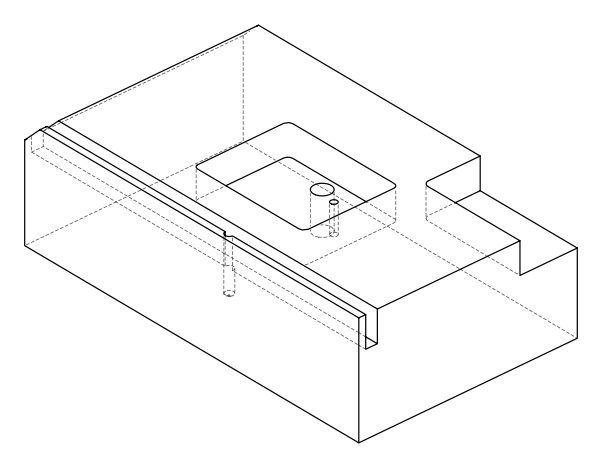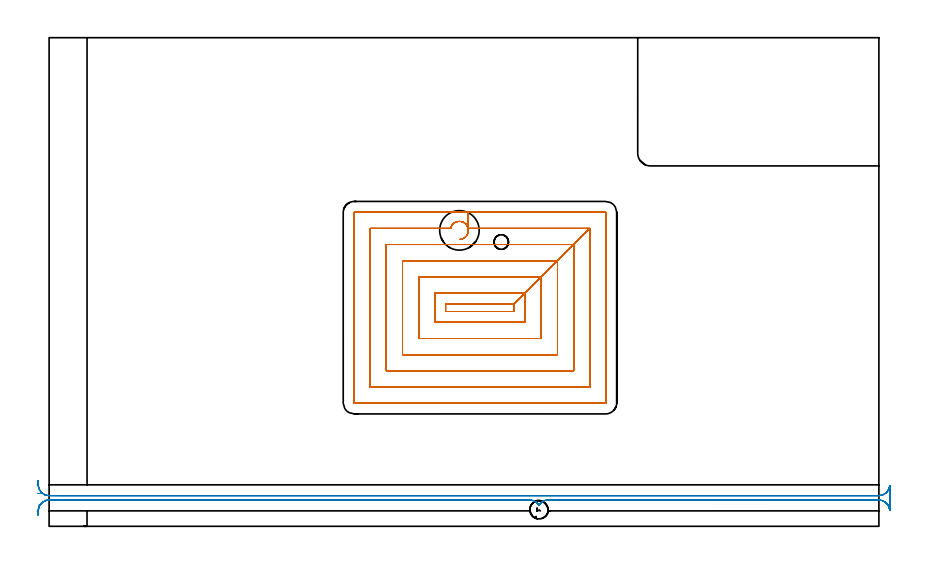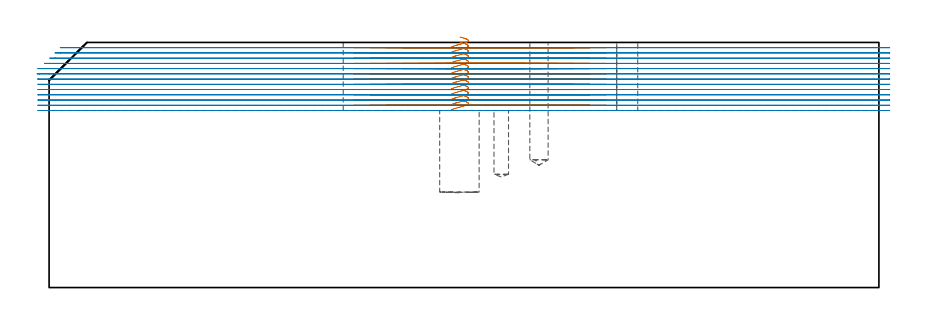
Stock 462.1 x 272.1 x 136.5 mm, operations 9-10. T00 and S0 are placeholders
(PLAN: 10 operations, 5 tool changes, 132.6 min)
(1 SPOT_DRILL | STEP1POCKET | NXT0321_9005460120000 | 0.03 min | 1 mm3)
(2 SPOT_DRILL_1 | STEP1POCKET_2 | NXT0321_9005460120000 | 0.04 min | 4153 mm3)
(3 DRILL_BLIND_HOLE_INTO_CENTER | STEP1POCKET | UGT0301_215 | 0.28 min | 5390 mm3)
(4 INDEXABLE_INSERT_DRILL_BLIND_HOLE_FROM_SOLID | STEP1POCKET_1 | NXT0302_015 | 0.2 min | 31671 mm3)
(5 DRILL_BLIND_HOLE_INTO_CENTER_1 | STEP1POCKET_2 | NXT0301_052 | 0.17 min | 1872 mm3)
(6 AREA_MILL | FG_CHAMFER_SURFACE | UGT0205_001 | 0.87 min | 3694 mm3)
(7 AREA_MILL_1 | FG_CHAMFER_SURFACE_1 | UGT0205_001 | 16.23 min | 56532 mm3)
(8 MILL_CORNER_NOTCH_RECTANGULAR | CORNER_NOTCH_RECTANGULAR | NXT0201_011 | Follow Part, ap 3, ae 75% | 33.95 min | 363038 mm3)
(9 MILL_RECTANGULAR_POCKET | POCKET_RECTANGULAR_STRAIGHT | NXT0201_011 | Follow Part, ap 3, ae 75% | 55.37 min | 663159 mm3)
(10 MILL_RECTANGULAR_SLOT | SLOT_RECTANGULAR | NXT0201_011 | Follow Part, ap 3, ae 75% | 25.46 min | 249310 mm3)
(TOOL NXT0321_9005460120000 | NC Spot Drill, 142deg, 12mm, Carbide, Uncoated | D12 PA142 FL30 Z2)
(TOOL UGT0301_215 | Twist Drill 10.2 mm | D10.2 PA118 FL82 Z2)
(TOOL NXT0302_015 | Index. Insert Drill 22mm [880-D2200L25-03] | D22 PA176 FL66 Z2)
(TOOL NXT0301_052 | Carbide Drill 8.1mm [860.1-0810-024A1-MM 2214] | D8.1 PA140 FL47 Z2)
(TOOL UGT0205_001 | Chamfer Mill 20 x 3 x 45 deg. | D20 FL50 Z2)
(TOOL NXT0201_011 | ENDMILL 12mm [2P460-1200-NA 1630] | D12 FL38 Z6)
(OP 9 MILL_RECTANGULAR_POCKET)
G17 G21 G94 G90
T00 M6
G54
G17 G0 G90 X228.851 Y159.833 S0 M3
G43 Z146.5 H1
Z139.5
G94 G1 X229.351 Y159.876 Z139.365 F250.
X230.158 Y160.083 Z139.142
X230.92 Y160.418 Z138.919
X231.197 Y160.592 Z138.832
X231.257 Y160.631 Z138.812
X231.732 Y160.996 Z138.652
X231.973 Y161.202 Z138.567
X231.989 Y161.218 Z138.561
X232.201 Y161.453 Z138.476
X232.413 Y161.688 Z138.391
X232.892 Y162.413 Z138.159
X233.239 Y163.209 Z137.926
X233.442 Y164.054 Z137.693
X233.498 Y164.921 Z137.46
X233.403 Y165.784 Z137.227
X233.16 Y166.619 Z136.995
X232.777 Y167.398 Z136.762
X232.588 Y167.672 Z136.673
X232.54 Y167.731 Z136.652
X232.192 Y168.159 Z136.505
X232.128 Y168.23 Z136.479
X232.061 Y168.298 Z136.453
X231.839 Y168.524 Z136.368
X231.215 Y169. Z136.158
X230.523 Y169.374 Z135.948
X229.782 Y169.634 Z135.737
X229.01 Y169.776 Z135.527
X228.225 Y169.795 Z135.316
X227.446 Y169.692 Z135.106
X227.141 Y169.606 Z135.021
X226.837 Y169.52 Z134.936
X226.637 Y169.446 Z134.879
X226.352 Y169.31 Z134.794
X226.066 Y169.173 Z134.709
X225.42 Y168.742 Z134.501
X224.849 Y168.216 Z134.293
X224.365 Y167.609 Z134.085
X223.981 Y166.935 Z133.877
X223.705 Y166.209 Z133.669
X223.636 Y165.9 Z133.585
X178.8 F500.
Y77.6
X301.1
Y165.9
X259.1 Y123.9
X220.8
Y119.6
X259.1
Y123.9
X265.1 Y129.9
X214.8
Y113.6
X265.1
Y129.9
X274.1 Y138.9
X205.8
Y104.6
X274.1
Y138.9
X283.1 Y147.9
X196.8
Y95.6
X283.1
Y147.9
X292.1 Y156.9
X187.8
Y86.6
X292.1
Y156.9
X301.1 Y165.9
X233.368
Y174.9
X170.
G3 X169.8 Y174.7 R0.2
G1 Y68.8
G3 X170. Y68.6 R0.2
G1 X309.9
G3 X310.1 Y68.8 R0.2
G1 Y174.7
G3 X309.9 Y174.9 R0.2
G1 X233.368
X232.368
G0 X228.851 Y159.833 Z136.585
G1 X229.349 Y159.876 Z136.451 F250.
X230.155 Y160.082 Z136.228
X230.917 Y160.416 Z136.005
X231.197 Y160.592 Z135.916
X231.257 Y160.631 Z135.897
X231.731 Y160.995 Z135.737
X231.971 Y161.2 Z135.652
X232.444 Y161.727 Z135.463
X232.838 Y162.315 Z135.273
X232.977 Y162.6 Z135.188
X233.117 Y162.884 Z135.103
X233.36 Y163.63 Z134.893
X233.483 Y164.405 Z134.683
X233.485 Y165.19 Z134.472
X233.364 Y165.965 Z134.262
X233.123 Y166.712 Z134.052
X232.769 Y167.412 Z133.842
X232.588 Y167.672 Z133.757
X232.133 Y168.223 Z133.565
X231.916 Y168.453 Z133.481
X231.227 Y168.992 Z133.246
X230.456 Y169.403 Z133.012
X229.624 Y169.673 Z132.778
X228.759 Y169.795 Z132.544
X227.885 Y169.765 Z132.309
X227.03 Y169.583 Z132.075
X226.734 Y169.472 Z131.99
X226.539 Y169.399 Z131.935
X226.352 Y169.31 Z131.879
X226.066 Y169.173 Z131.794
X225.42 Y168.742 Z131.586
X224.849 Y168.216 Z131.378
X224.365 Y167.609 Z131.17
X223.981 Y166.935 Z130.962
X223.705 Y166.209 Z130.754
X223.636 Y165.9 Z130.669
X178.8 F500.
Y77.6
X301.1
Y165.9
X259.1 Y123.9
X220.8
Y119.6
X259.1
Y123.9
X265.1 Y129.9
X214.8
Y113.6
X265.1
Y129.9
X274.1 Y138.9
X205.8
Y104.6
X274.1
Y138.9
X283.1 Y147.9
X196.8
Y95.6
X283.1
Y147.9
X292.1 Y156.9
X187.8
Y86.6
X292.1
Y156.9
X301.1 Y165.9
X233.368
Y174.9
X170.
G3 X169.8 Y174.7 R0.2
G1 Y68.8
G3 X170. Y68.6 R0.2
G1 X309.9
G3 X310.1 Y68.8 R0.2
G1 Y174.7
G3 X309.9 Y174.9 R0.2
G1 X233.368
X232.368
G0 X228.852 Y159.82 Z133.669
G1 X229.635 Y159.933 Z133.457 F250.
X230.422 Y160.182 Z133.236
X230.708 Y160.321 Z133.151
X230.998 Y160.467 Z133.064
X231.152 Y160.562 Z133.015
X231.414 Y160.752 Z132.928
X231.956 Y161.188 Z132.742
X232.177 Y161.426 Z132.655
X232.39 Y161.659 Z132.57
X232.877 Y162.386 Z132.336
X233.231 Y163.186 Z132.102
X233.44 Y164.035 Z131.867
X233.498 Y164.908 Z131.633
X233.404 Y165.778 Z131.398
X233.161 Y166.618 Z131.164
X233.028 Y166.905 Z131.079
X232.895 Y167.193 Z130.994
X232.769 Y167.412 Z130.927
X232.588 Y167.672 Z130.842
X232.192 Y168.16 Z130.673
X231.979 Y168.394 Z130.589
X231.342 Y168.915 Z130.368
X230.63 Y169.325 Z130.148
X229.859 Y169.613 Z129.927
X229.052 Y169.771 Z129.707
X228.23 Y169.795 Z129.487
X227.415 Y169.685 Z129.266
X226.629 Y169.442 Z129.046
X226.343 Y169.306 Z128.961
X226.058 Y169.168 Z128.876
X225.415 Y168.737 Z128.669
X224.845 Y168.213 Z128.461
X224.363 Y167.606 Z128.254
X223.98 Y166.933 Z128.046
X223.705 Y166.209 Z127.839
X223.635 Y165.9 Z127.754
X178.8 F500.
Y77.6
X301.1
Y165.9
X259.1 Y123.9
X220.8
Y119.6
X259.1
Y123.9
X265.1 Y129.9
X214.8
Y113.6
X265.1
Y129.9
X274.1 Y138.9
X205.8
Y104.6
X274.1
Y138.9
X283.1 Y147.9
X196.8
Y95.6
X283.1
Y147.9
X292.1 Y156.9
X187.8
Y86.6
X292.1
Y156.9
X301.1 Y165.9
X233.368
Y174.9
X170.
G3 X169.8 Y174.7 R0.2
G1 Y68.8
G3 X170. Y68.6 R0.2
G1 X309.9
G3 X310.1 Y68.8 R0.2
G1 Y174.7
G3 X309.9 Y174.9 R0.2
G1 X233.368
X232.368
G0 X228.857 Y159.832 Z130.754
G1 X229.255 Y159.857 Z130.647 F250.
X230.084 Y160.051 Z130.419
X230.38 Y160.168 Z130.333
X230.679 Y160.295 Z130.246
X231.311 Y160.666 Z130.05
X231.885 Y161.122 Z129.854
X232.39 Y161.653 Z129.657
X232.581 Y161.916 Z129.57
X232.788 Y162.238 Z129.468
X232.901 Y162.429 Z129.408
X232.997 Y162.629 Z129.349
X233.134 Y162.914 Z129.264
X233.369 Y163.657 Z129.055
X233.487 Y164.427 Z128.846
X233.484 Y165.206 Z128.638
X233.361 Y165.976 Z128.429
X233.121 Y166.717 Z128.22
X232.769 Y167.412 Z128.011
X232.588 Y167.672 Z127.926
X232.192 Y168.16 Z127.758
X231.979 Y168.394 Z127.673
X231.343 Y168.915 Z127.453
X230.63 Y169.325 Z127.233
X229.859 Y169.613 Z127.012
X229.052 Y169.771 Z126.792
X228.23 Y169.795 Z126.571
X227.415 Y169.685 Z126.351
X226.629 Y169.442 Z126.131
X226.343 Y169.306 Z126.046
X226.058 Y169.168 Z125.961
X225.415 Y168.737 Z125.753
X224.845 Y168.213 Z125.546
X224.363 Y167.606 Z125.338
X223.98 Y166.933 Z125.131
X223.705 Y166.209 Z124.923
X223.635 Y165.9 Z124.838
X178.8 F500.
Y77.6
X301.1
Y165.9
X259.1 Y123.9
X220.8
Y119.6
X259.1
Y123.9
X265.1 Y129.9
X214.8
Y113.6
X265.1
Y129.9
X274.1 Y138.9
X205.8
Y104.6
X274.1
Y138.9
X283.1 Y147.9
X196.8
Y95.6
X283.1
Y147.9
X292.1 Y156.9
X187.8
Y86.6
X292.1
Y156.9
X301.1 Y165.9
X233.369
Y174.9
X170.
G3 X169.8 Y174.7 R0.2
G1 Y68.8
G3 X170. Y68.6 R0.2
G1 X309.9
G3 X310.1 Y68.8 R0.2
G1 Y174.7
G3 X309.9 Y174.9 R0.2
G1 X233.369
X232.369
G0 X228.851 Y159.819 Z127.838
G1 X229.635 Y159.933 Z127.626 F250.
X230.422 Y160.182 Z127.405
X230.708 Y160.321 Z127.32
X230.998 Y160.467 Z127.233
X231.152 Y160.562 Z127.184
X231.414 Y160.752 Z127.098
X231.961 Y161.194 Z126.909
X232.182 Y161.431 Z126.822
X232.395 Y161.665 Z126.737
X232.881 Y162.393 Z126.503
X233.233 Y163.194 Z126.268
X233.441 Y164.044 Z126.034
X233.498 Y164.918 Z125.799
X233.402 Y165.787 Z125.565
X233.157 Y166.627 Z125.33
X232.769 Y167.412 Z125.096
X232.588 Y167.672 Z125.011
X232.192 Y168.16 Z124.843
X231.979 Y168.394 Z124.758
X231.343 Y168.915 Z124.538
X230.63 Y169.325 Z124.317
X229.859 Y169.613 Z124.097
X229.052 Y169.771 Z123.876
X228.23 Y169.795 Z123.656
X227.415 Y169.685 Z123.436
X226.629 Y169.442 Z123.215
X226.343 Y169.306 Z123.13
X226.058 Y169.168 Z123.046
X225.415 Y168.737 Z122.838
X224.845 Y168.213 Z122.63
X224.363 Y167.606 Z122.423
X223.98 Y166.933 Z122.215
X223.705 Y166.209 Z122.008
X223.635 Y165.9 Z121.923
X178.8 F500.
Y77.6
X301.1
Y165.9
X259.1 Y123.9
X220.8
Y119.6
X259.1
Y123.9
X265.1 Y129.9
X214.8
Y113.6
X265.1
Y129.9
X274.1 Y138.9
X205.8
Y104.6
X274.1
Y138.9
X283.1 Y147.9
X196.8
Y95.6
X283.1
Y147.9
X292.1 Y156.9
X187.8
Y86.6
X292.1
Y156.9
X301.1 Y165.9
X233.368
Y174.9
X170.
G3 X169.8 Y174.7 R0.2
G1 Y68.8
G3 X170. Y68.6 R0.2
G1 X309.9
G3 X310.1 Y68.8 R0.2
G1 Y174.7
G3 X309.9 Y174.9 R0.2
G1 X233.368
X232.368
G0 X228.85 Y159.823 Z124.923
G1 X229.609 Y159.927 Z124.718 F250.
X230.419 Y160.181 Z124.49
X230.706 Y160.32 Z124.405
X230.995 Y160.466 Z124.318
X231.152 Y160.562 Z124.269
X231.415 Y160.752 Z124.182
X231.961 Y161.194 Z123.994
X232.182 Y161.431 Z123.907
X232.395 Y161.665 Z123.822
X232.875 Y162.381 Z123.591
X233.225 Y163.169 Z123.36
X233.435 Y164.005 Z123.129
X233.499 Y164.864 Z122.898
X233.415 Y165.722 Z122.667
X233.185 Y166.552 Z122.436
X232.817 Y167.332 Z122.205
X232.588 Y167.672 Z122.096
X232.192 Y168.16 Z121.927
X231.979 Y168.394 Z121.842
X231.342 Y168.915 Z121.622
X230.629 Y169.325 Z121.402
X229.859 Y169.613 Z121.181
X229.052 Y169.771 Z120.961
X228.23 Y169.795 Z120.74
X227.415 Y169.685 Z120.52
X226.629 Y169.442 Z120.3
X226.343 Y169.306 Z120.215
X226.058 Y169.168 Z120.13
X225.414 Y168.737 Z119.922
X224.845 Y168.212 Z119.715
X224.363 Y167.606 Z119.507
X223.98 Y166.933 Z119.3
X223.706 Y166.209 Z119.092
X223.636 Y165.9 Z119.008
X178.8 F500.
Y77.6
X301.1
Y165.9
X259.1 Y123.9
X220.8
Y119.6
X259.1
Y123.9
X265.1 Y129.9
X214.8
Y113.6
X265.1
Y129.9
X274.1 Y138.9
X205.8
Y104.6
X274.1
Y138.9
X283.1 Y147.9
X196.8
Y95.6
X283.1
Y147.9
X292.1 Y156.9
X187.8
Y86.6
X292.1
Y156.9
X301.1 Y165.9
X233.368
Y174.9
X170.
G3 X169.8 Y174.7 R0.2
G1 Y68.8
G3 X170. Y68.6 R0.2
G1 X309.9
G3 X310.1 Y68.8 R0.2
G1 Y174.7
G3 X309.9 Y174.9 R0.2
G1 X233.368
X232.368
G0 X228.85 Y159.823 Z122.008
G1 X229.609 Y159.927 Z121.803 F250.
X230.419 Y160.181 Z121.575
X230.706 Y160.32 Z121.49
X230.995 Y160.466 Z121.403
X231.152 Y160.562 Z121.353
X231.415 Y160.752 Z121.266
X231.956 Y161.189 Z121.08
X232.177 Y161.426 Z120.993
X232.391 Y161.66 Z120.908
X232.87 Y162.372 Z120.678
X233.22 Y163.156 Z120.448
X233.432 Y163.988 Z120.218
X233.499 Y164.844 Z119.988
X233.419 Y165.699 Z119.758
X233.194 Y166.528 Z119.528
X232.832 Y167.306 Z119.298
X232.588 Y167.672 Z119.18
X232.196 Y168.155 Z119.013
X231.983 Y168.389 Z118.929
X231.311 Y168.936 Z118.696
X231.039 Y169.097 Z118.612
X230.766 Y169.258 Z118.527
X229.976 Y169.578 Z118.298
X229.142 Y169.76 Z118.07
X228.29 Y169.798 Z117.841
X227.444 Y169.691 Z117.613
X226.629 Y169.442 Z117.384
X226.343 Y169.306 Z117.299
X226.058 Y169.168 Z117.215
X225.414 Y168.737 Z117.007
X224.845 Y168.212 Z116.8
X224.363 Y167.606 Z116.592
X223.98 Y166.933 Z116.385
X223.706 Y166.209 Z116.177
X223.636 Y165.9 Z116.092
X178.8 F500.
Y77.6
X301.1
Y165.9
X259.1 Y123.9
X220.8
Y119.6
X259.1
Y123.9
X265.1 Y129.9
X214.8
Y113.6
X265.1
Y129.9
X274.1 Y138.9
X205.8
Y104.6
X274.1
Y138.9
X283.1 Y147.9
X196.8
Y95.6
X283.1
Y147.9
X292.1 Y156.9
X187.8
Y86.6
X292.1
Y156.9
X301.1 Y165.9
X233.368
Y174.9
X170.
G3 X169.8 Y174.7 R0.2
G1 Y68.8
G3 X170. Y68.6 R0.2
G1 X309.9
G3 X310.1 Y68.8 R0.2
G1 Y174.7
G3 X309.9 Y174.9 R0.2
G1 X233.368
X232.368
G0 X228.852 Y159.82 Z119.092
G1 X229.635 Y159.933 Z118.88 F250.
X230.422 Y160.182 Z118.659
X230.708 Y160.321 Z118.574
X230.998 Y160.467 Z118.487
X231.152 Y160.562 Z118.439
X231.414 Y160.752 Z118.352
X231.956 Y161.189 Z118.165
X232.177 Y161.426 Z118.078
X232.391 Y161.66 Z117.993
X232.879 Y162.389 Z117.758
X233.233 Y163.191 Z117.523
X233.441 Y164.043 Z117.288
X233.498 Y164.918 Z117.053
X233.402 Y165.79 Z116.818
X233.155 Y166.632 Z116.583
X233.022 Y166.919 Z116.499
X232.888 Y167.206 Z116.414
X232.769 Y167.412 Z116.35
X232.588 Y167.672 Z116.265
X232.196 Y168.155 Z116.098
X231.983 Y168.389 Z116.014
X231.351 Y168.909 Z115.794
X230.642 Y169.319 Z115.575
X229.877 Y169.608 Z115.356
X229.074 Y169.769 Z115.136
X228.256 Y169.797 Z114.917
X227.444 Y169.691 Z114.698
X227.139 Y169.605 Z114.613
X226.835 Y169.52 Z114.528
X226.629 Y169.442 Z114.469
X226.343 Y169.306 Z114.384
X226.058 Y169.168 Z114.299
X225.415 Y168.737 Z114.092
X224.845 Y168.213 Z113.884
X224.363 Y167.606 Z113.677
X223.98 Y166.933 Z113.469
X223.705 Y166.209 Z113.262
X223.635 Y165.9 Z113.177
X178.8 F500.
Y77.6
X301.1
Y165.9
X259.1 Y123.9
X220.8
Y119.6
X259.1
Y123.9
X265.1 Y129.9
X214.8
Y113.6
X265.1
Y129.9
X274.1 Y138.9
X205.8
Y104.6
X274.1
Y138.9
X283.1 Y147.9
X196.8
Y95.6
X283.1
Y147.9
X292.1 Y156.9
X187.8
Y86.6
X292.1
Y156.9
X301.1 Y165.9
X233.368
Y174.9
X170.
G3 X169.8 Y174.7 R0.2
G1 Y68.8
G3 X170. Y68.6 R0.2
G1 X309.9
G3 X310.1 Y68.8 R0.2
G1 Y174.7
G3 X309.9 Y174.9 R0.2
G1 X233.368
X232.368
G0 X228.857 Y159.832 Z116.177
G1 X229.255 Y159.857 Z116.07 F250.
X230.084 Y160.051 Z115.842
X230.38 Y160.168 Z115.756
X230.679 Y160.295 Z115.67
X231.311 Y160.666 Z115.473
X231.885 Y161.122 Z115.277
X232.39 Y161.653 Z115.08
X232.581 Y161.916 Z114.993
X232.788 Y162.239 Z114.891
X232.888 Y162.407 Z114.838
X232.975 Y162.583 Z114.785
X233.115 Y162.868 Z114.701
X233.359 Y163.616 Z114.49
X233.484 Y164.394 Z114.279
X233.486 Y165.181 Z114.068
X233.365 Y165.959 Z113.857
X233.124 Y166.709 Z113.646
X232.769 Y167.412 Z113.435
X232.588 Y167.672 Z113.35
X232.192 Y168.16 Z113.181
X231.979 Y168.394 Z113.096
X231.343 Y168.915 Z112.876
X230.63 Y169.325 Z112.656
X229.859 Y169.613 Z112.435
X229.052 Y169.771 Z112.215
X228.23 Y169.795 Z111.994
X227.415 Y169.685 Z111.774
X226.629 Y169.442 Z111.554
X226.343 Y169.306 Z111.469
X226.058 Y169.168 Z111.384
X225.415 Y168.737 Z111.176
X224.845 Y168.213 Z110.969
X224.363 Y167.606 Z110.761
X223.98 Y166.933 Z110.554
X223.705 Y166.209 Z110.346
X223.635 Y165.9 Z110.262
X178.8 F500.
Y77.6
X301.1
Y165.9
X259.1 Y123.9
X220.8
Y119.6
X259.1
Y123.9
X265.1 Y129.9
X214.8
Y113.6
X265.1
Y129.9
X274.1 Y138.9
X205.8
Y104.6
X274.1
Y138.9
X283.1 Y147.9
X196.8
Y95.6
X283.1
Y147.9
X292.1 Y156.9
X187.8
Y86.6
X292.1
Y156.9
X301.1 Y165.9
X233.369
Y174.9
X170.
G3 X169.8 Y174.7 R0.2
G1 Y68.8
G3 X170. Y68.6 R0.2
G1 X309.9
G3 X310.1 Y68.8 R0.2
G1 Y174.7
G3 X309.9 Y174.9 R0.2
G1 X233.369
X232.369
G0 X228.851 Y159.819 Z113.262
G1 X229.635 Y159.933 Z113.049 F250.
X230.422 Y160.182 Z112.828
X230.708 Y160.321 Z112.743
X230.998 Y160.467 Z112.656
X231.152 Y160.562 Z112.608
X231.414 Y160.752 Z112.521
X231.961 Y161.194 Z112.332
X232.182 Y161.431 Z112.245
X232.395 Y161.665 Z112.16
X232.881 Y162.393 Z111.926
X233.233 Y163.194 Z111.691
X233.441 Y164.044 Z111.457
X233.498 Y164.918 Z111.223
X233.402 Y165.787 Z110.988
X233.157 Y166.627 Z110.754
X232.769 Y167.412 Z110.519
X232.588 Y167.672 Z110.434
X232.192 Y168.16 Z110.266
X231.979 Y168.394 Z110.181
X231.343 Y168.915 Z109.961
X230.63 Y169.325 Z109.74
X229.859 Y169.613 Z109.52
X229.052 Y169.771 Z109.299
X228.23 Y169.795 Z109.079
X227.415 Y169.685 Z108.859
X226.629 Y169.442 Z108.638
X226.343 Y169.306 Z108.553
X226.058 Y169.168 Z108.469
X225.415 Y168.737 Z108.261
X224.845 Y168.213 Z108.054
X224.363 Y167.606 Z107.846
X223.98 Y166.933 Z107.639
X223.705 Y166.209 Z107.431
X223.635 Y165.9 Z107.346
X178.8 F500.
Y77.6
X301.1
Y165.9
X259.1 Y123.9
X220.8
Y119.6
X259.1
Y123.9
X265.1 Y129.9
X214.8
Y113.6
X265.1
Y129.9
X274.1 Y138.9
X205.8
Y104.6
X274.1
Y138.9
X283.1 Y147.9
X196.8
Y95.6
X283.1
Y147.9
X292.1 Y156.9
X187.8
Y86.6
X292.1
Y156.9
X301.1 Y165.9
X233.368
Y174.9
X170.
G3 X169.8 Y174.7 R0.2
G1 Y68.8
G3 X170. Y68.6 R0.2
G1 X309.9
G3 X310.1 Y68.8 R0.2
G1 Y174.7
G3 X309.9 Y174.9 R0.2
G1 X233.368
X232.368
G0 X228.851 Y159.831 Z110.346
G1 X229.135 Y159.844 Z110.27 F250.
X229.898 Y160.001 Z110.061
X230.198 Y160.107 Z109.976
X230.495 Y160.215 Z109.891
X231.092 Y160.523 Z109.711
X231.352 Y160.704 Z109.626
X231.731 Y160.995 Z109.498
X231.963 Y161.193 Z109.417
X232.168 Y161.416 Z109.335
X232.383 Y161.65 Z109.25
X232.873 Y162.378 Z109.015
X233.228 Y163.18 Z108.78
X233.439 Y164.032 Z108.545
X233.498 Y164.908 Z108.31
X233.403 Y165.78 Z108.075
X233.158 Y166.623 Z107.839
X232.77 Y167.41 Z107.604
X232.589 Y167.67 Z107.519
X232.192 Y168.16 Z107.35
X232.048 Y168.318 Z107.293
X231.892 Y168.462 Z107.236
X231.659 Y168.677 Z107.151
X230.918 Y169.178 Z106.912
X230.099 Y169.539 Z106.672
X229.229 Y169.748 Z106.432
X228.336 Y169.8 Z106.192
X227.448 Y169.692 Z105.953
X227.144 Y169.607 Z105.868
X226.839 Y169.521 Z105.783
X226.627 Y169.442 Z105.723
X226.342 Y169.305 Z105.638
X226.057 Y169.168 Z105.553
X225.883 Y169.065 Z105.499
X225.625 Y168.882 Z105.414
X225.366 Y168.699 Z105.329
X224.814 Y168.178 Z105.126
X224.346 Y167.581 Z104.922
X223.974 Y166.919 Z104.719
X223.705 Y166.209 Z104.516
X223.635 Y165.9 Z104.431
X178.8 F500.
Y77.6
X301.1
Y165.9
X259.1 Y123.9
X220.8
Y119.6
X259.1
Y123.9
X265.1 Y129.9
X214.8
Y113.6
X265.1
Y129.9
X274.1 Y138.9
X205.8
Y104.6
X274.1
Y138.9
X283.1 Y147.9
X196.8
Y95.6
X283.1
Y147.9
X292.1 Y156.9
X187.8
Y86.6
X292.1
Y156.9
X301.1 Y165.9
X233.368
Y174.9
X170.
G3 X169.8 Y174.7 R0.2
G1 Y68.8
G3 X170. Y68.6 R0.2
G1 X309.9
G3 X310.1 Y68.8 R0.2
G1 Y174.7
G3 X309.9 Y174.9 R0.2
G1 X233.368
X232.368
G0 X228.853 Y159.831 Z107.431
G1 X229.135 Y159.844 Z107.355 F250.
X229.898 Y160.001 Z107.146
X230.198 Y160.107 Z107.061
X230.495 Y160.215 Z106.976
X231.092 Y160.523 Z106.796
X231.352 Y160.704 Z106.712
X231.729 Y160.994 Z106.584
X231.97 Y161.199 Z106.499
X232.221 Y161.459 Z106.402
X232.417 Y161.708 Z106.318
X232.612 Y161.957 Z106.233
X233.022 Y162.671 Z106.012
X233.31 Y163.442 Z105.792
X233.468 Y164.249 Z105.571
X233.492 Y165.072 Z105.351
X233.381 Y165.888 Z105.13
X233.138 Y166.674 Z104.91
X232.77 Y167.41 Z104.689
X232.589 Y167.67 Z104.604
X232.195 Y168.156 Z104.436
X231.982 Y168.391 Z104.352
X231.35 Y168.91 Z104.133
X230.642 Y169.319 Z103.914
X229.878 Y169.608 Z103.695
X229.076 Y169.769 Z103.475
X228.259 Y169.797 Z103.256
X227.448 Y169.692 Z103.037
X227.144 Y169.607 Z102.953
X226.839 Y169.521 Z102.868
X226.627 Y169.442 Z102.807
X226.342 Y169.305 Z102.722
X226.057 Y169.168 Z102.638
X225.883 Y169.065 Z102.584
X225.625 Y168.882 Z102.499
X225.366 Y168.699 Z102.414
X224.814 Y168.178 Z102.21
X224.346 Y167.581 Z102.007
X223.974 Y166.919 Z101.804
X223.705 Y166.209 Z101.6
X223.635 Y165.9 Z101.515
X178.8 F500.
Y77.6
X301.1
Y165.9
X259.1 Y123.9
X220.8
Y119.6
X259.1
Y123.9
X265.1 Y129.9
X214.8
Y113.6
X265.1
Y129.9
X274.1 Y138.9
X205.8
Y104.6
X274.1
Y138.9
X283.1 Y147.9
X196.8
Y95.6
X283.1
Y147.9
X292.1 Y156.9
X187.8
Y86.6
X292.1
Y156.9
X301.1 Y165.9
X233.368
Y174.9
X170.
G3 X169.8 Y174.7 R0.2
G1 Y68.8
G3 X170. Y68.6 R0.2
G1 X309.9
G3 X310.1 Y68.8 R0.2
G1 Y174.7
G3 X309.9 Y174.9 R0.2
G1 X233.368
X232.368
G0 X228.851 Y159.833 Z104.515
G1 X229.357 Y159.877 Z104.379 F250.
X230.164 Y160.085 Z104.156
X230.927 Y160.422 Z103.932
X231.197 Y160.592 Z103.847
X231.262 Y160.635 Z103.826
X231.729 Y160.994 Z103.668
X231.97 Y161.199 Z103.584
X232.233 Y161.473 Z103.482
X232.428 Y161.722 Z103.397
X232.622 Y161.972 Z103.312
X233.029 Y162.685 Z103.092
X233.314 Y163.455 Z102.872
X233.469 Y164.261 Z102.652
X233.492 Y165.081 Z102.432
X233.38 Y165.894 Z102.213
X233.137 Y166.678 Z101.993
X232.769 Y167.412 Z101.773
X232.588 Y167.672 Z101.688
X232.196 Y168.155 Z101.521
X231.994 Y168.377 Z101.441
X231.767 Y168.573 Z101.36
X231.528 Y168.78 Z101.276
X230.801 Y169.24 Z101.045
X230.005 Y169.569 Z100.814
X229.166 Y169.757 Z100.584
X228.306 Y169.798 Z100.353
X227.452 Y169.692 Z100.123
X226.629 Y169.442 Z99.892
X226.343 Y169.306 Z99.807
X226.058 Y169.168 Z99.723
X225.415 Y168.737 Z99.515
X224.845 Y168.213 Z99.307
X224.363 Y167.606 Z99.1
X223.98 Y166.933 Z98.892
X223.705 Y166.209 Z98.685
X223.635 Y165.9 Z98.6
X178.8 F500.
Y77.6
X301.1
Y165.9
X259.1 Y123.9
X220.8
Y119.6
X259.1
Y123.9
X265.1 Y129.9
X214.8
Y113.6
X265.1
Y129.9
X274.1 Y138.9
X205.8
Y104.6
X274.1
Y138.9
X283.1 Y147.9
X196.8
Y95.6
X283.1
Y147.9
X292.1 Y156.9
X187.8
Y86.6
X292.1
Y156.9
X301.1 Y165.9
X233.368
Y174.9
X170.
G3 X169.8 Y174.7 R0.2
G1 Y68.8
G3 X170. Y68.6 R0.2
G1 X309.9
G3 X310.1 Y68.8 R0.2
G1 Y174.7
G3 X309.9 Y174.9 R0.2
G1 X233.368
X232.368
G0 Z146.5
M5
M2
(OP 10 MILL_RECTANGULAR_SLOT)
G17 G21 G94 G90
T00 M6
G54
G17 G0 G90 X6.217 Y14.6 S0 M3
G43 Z146.5 H1
Z133.585
G94 G1 X9.217 F250.
X267.735 F500.
G2 X272.8 Y11.817 R6.
X277.865 Y14.6 R6.
G1 X462.1
G2 X468.09 Y8.946 R6.
G1 X468.1
Y22.754
X468.09
G2 X462.1 Y17.1 R6.
G1 X9.217
X6.217 F250.
G0 X3.302 Y14.6 Z130.669
G1 X6.302
X267.735 F500.
G2 X272.8 Y11.817 R6.
X277.865 Y14.6 R6.
G1 X462.1
G2 X468.09 Y8.946 R6.
G1 X468.1
Y22.754
X468.09
G2 X462.1 Y17.1 R6.
G1 X6.302
X3.302 F250.
G0 X0.386 Y14.6 Z127.754
G1 X3.386
X267.735 F500.
G2 X272.8 Y11.817 R6.
X277.865 Y14.6 R6.
G1 X462.1
G2 X468.09 Y8.946 R6.
G1 X468.1
Y22.754
X468.09
G2 X462.1 Y17.1 R6.
G1 X3.387
X0.387 F250.
G0 X-2.528 Y14.6 Z124.838
G1 X0.472
X267.735 F500.
G2 X272.8 Y11.817 R6.
X277.865 Y14.6 R6.
G1 X462.1
G2 X468.09 Y8.946 R6.
G1 X468.1
Y22.754
X468.09
G2 X462.1 Y17.1 R6.
G1 X0.473
X-2.527 F250.
G0 Z146.5
X-5.988 Y11.624
Z121.923
G1 X-3.581 Y13.415
G2 X0. Y14.6 R6. F500.
G1 X267.735
G2 X272.8 Y11.817 R6.
X277.865 Y14.6 R6.
G1 X462.1
G2 X468.09 Y8.946 R6.
G1 X468.1
Y22.754
X468.09
G2 X462.1 Y17.1 R6.
G1 X0.
G2 X-3.582 Y18.287 R6.
G1 X-6.582 F250.
G0 X-6.703 Y8.342 Z119.008
G1 X-5.466 Y11.075
G2 X0. Y14.6 R6. F500.
G1 X267.735
G2 X272.8 Y11.817 R6.
X277.865 Y14.6 R6.
G1 X462.1
G2 X468.09 Y8.946 R6.
G1 X468.1
Y22.754
X468.09
G2 X462.1 Y17.1 R6.
G1 X0.
G2 X-5.481 Y20.659 R6.
G1 X-6.701 Y23.4 F250.
G0 X-6.389 Y6.556 Z116.092
G1 X-5.929 Y9.52
G2 X0. Y14.6 R6. F500.
G1 X267.735
G2 X272.8 Y11.817 R6.
X277.865 Y14.6 R6.
G1 X462.1
G2 X468.09 Y8.946 R6.
G1 X468.1
Y22.754
X468.09
G2 X462.1 Y17.1 R6.
G1 X0.
G2 X-5.917 Y22.107 R6.
G1 X-6.414 Y25.066 F250.
G0 X-6.27 Y6.214 Z113.177
G1 X-5.97 Y9.199
G2 X0. Y14.6 R6. F500.
G1 X267.735
G2 X272.8 Y11.817 R6.
X277.865 Y14.6 R6.
G1 X462.1
G2 X468.09 Y8.946 R6.
G1 X468.1
Y22.754
X468.09
G2 X462.1 Y17.1 R6.
G1 X0.
G2 X-5.97 Y22.501 R6.
G1 X-6.27 Y25.486 F250.
G0 Y6.214 Z110.262
G1 X-5.97 Y9.199
G2 X0. Y14.6 R6. F500.
G1 X267.735
G2 X272.8 Y11.817 R6.
X277.865 Y14.6 R6.
G1 X462.1
G2 X468.09 Y8.946 R6.
G1 X468.1
Y22.754
X468.09
G2 X462.1 Y17.1 R6.
G1 X0.
G2 X-5.97 Y22.501 R6.
G1 X-6.27 Y25.486 F250.
G0 Y6.214 Z107.346
G1 X-5.97 Y9.199
G2 X0. Y14.6 R6. F500.
G1 X267.735
G2 X272.8 Y11.817 R6.
X277.865 Y14.6 R6.
G1 X462.1
G2 X468.09 Y8.946 R6.
G1 X468.1
Y22.754
X468.09
G2 X462.1 Y17.1 R6.
G1 X0.
G2 X-5.97 Y22.501 R6.
G1 X-6.27 Y25.486 F250.
G0 Y6.214 Z104.431
G1 X-5.97 Y9.199
G2 X0. Y14.6 R6. F500.
G1 X267.735
G2 X272.8 Y11.817 R6.
X277.865 Y14.6 R6.
G1 X462.1
G2 X468.09 Y8.946 R6.
G1 X468.1
Y22.754
X468.09
G2 X462.1 Y17.1 R6.
G1 X0.
G2 X-5.97 Y22.501 R6.
G1 X-6.27 Y25.486 F250.
G0 Y6.214 Z101.515
G1 X-5.97 Y9.199
G2 X0. Y14.6 R6. F500.
G1 X267.735
G2 X272.8 Y11.817 R6.
X277.865 Y14.6 R6.
G1 X462.1
G2 X468.09 Y8.946 R6.
G1 X468.1
Y22.754
X468.09
G2 X462.1 Y17.1 R6.
G1 X0.
G2 X-5.97 Y22.501 R6.
G1 X-6.27 Y25.486 F250.
G0 Y6.214 Z98.6
G1 X-5.97 Y9.199
G2 X0. Y14.6 R6. F500.
G1 X267.735
G2 X272.8 Y11.817 R6.
X277.865 Y14.6 R6.
G1 X462.1
G2 X468.09 Y8.946 R6.
G1 X468.1
Y22.754
X468.09
G2 X462.1 Y17.1 R6.
G1 X0.
G2 X-5.97 Y22.501 R6.
G1 X-6.27 Y25.486 F250.
G0 Z146.5
M5
M2
